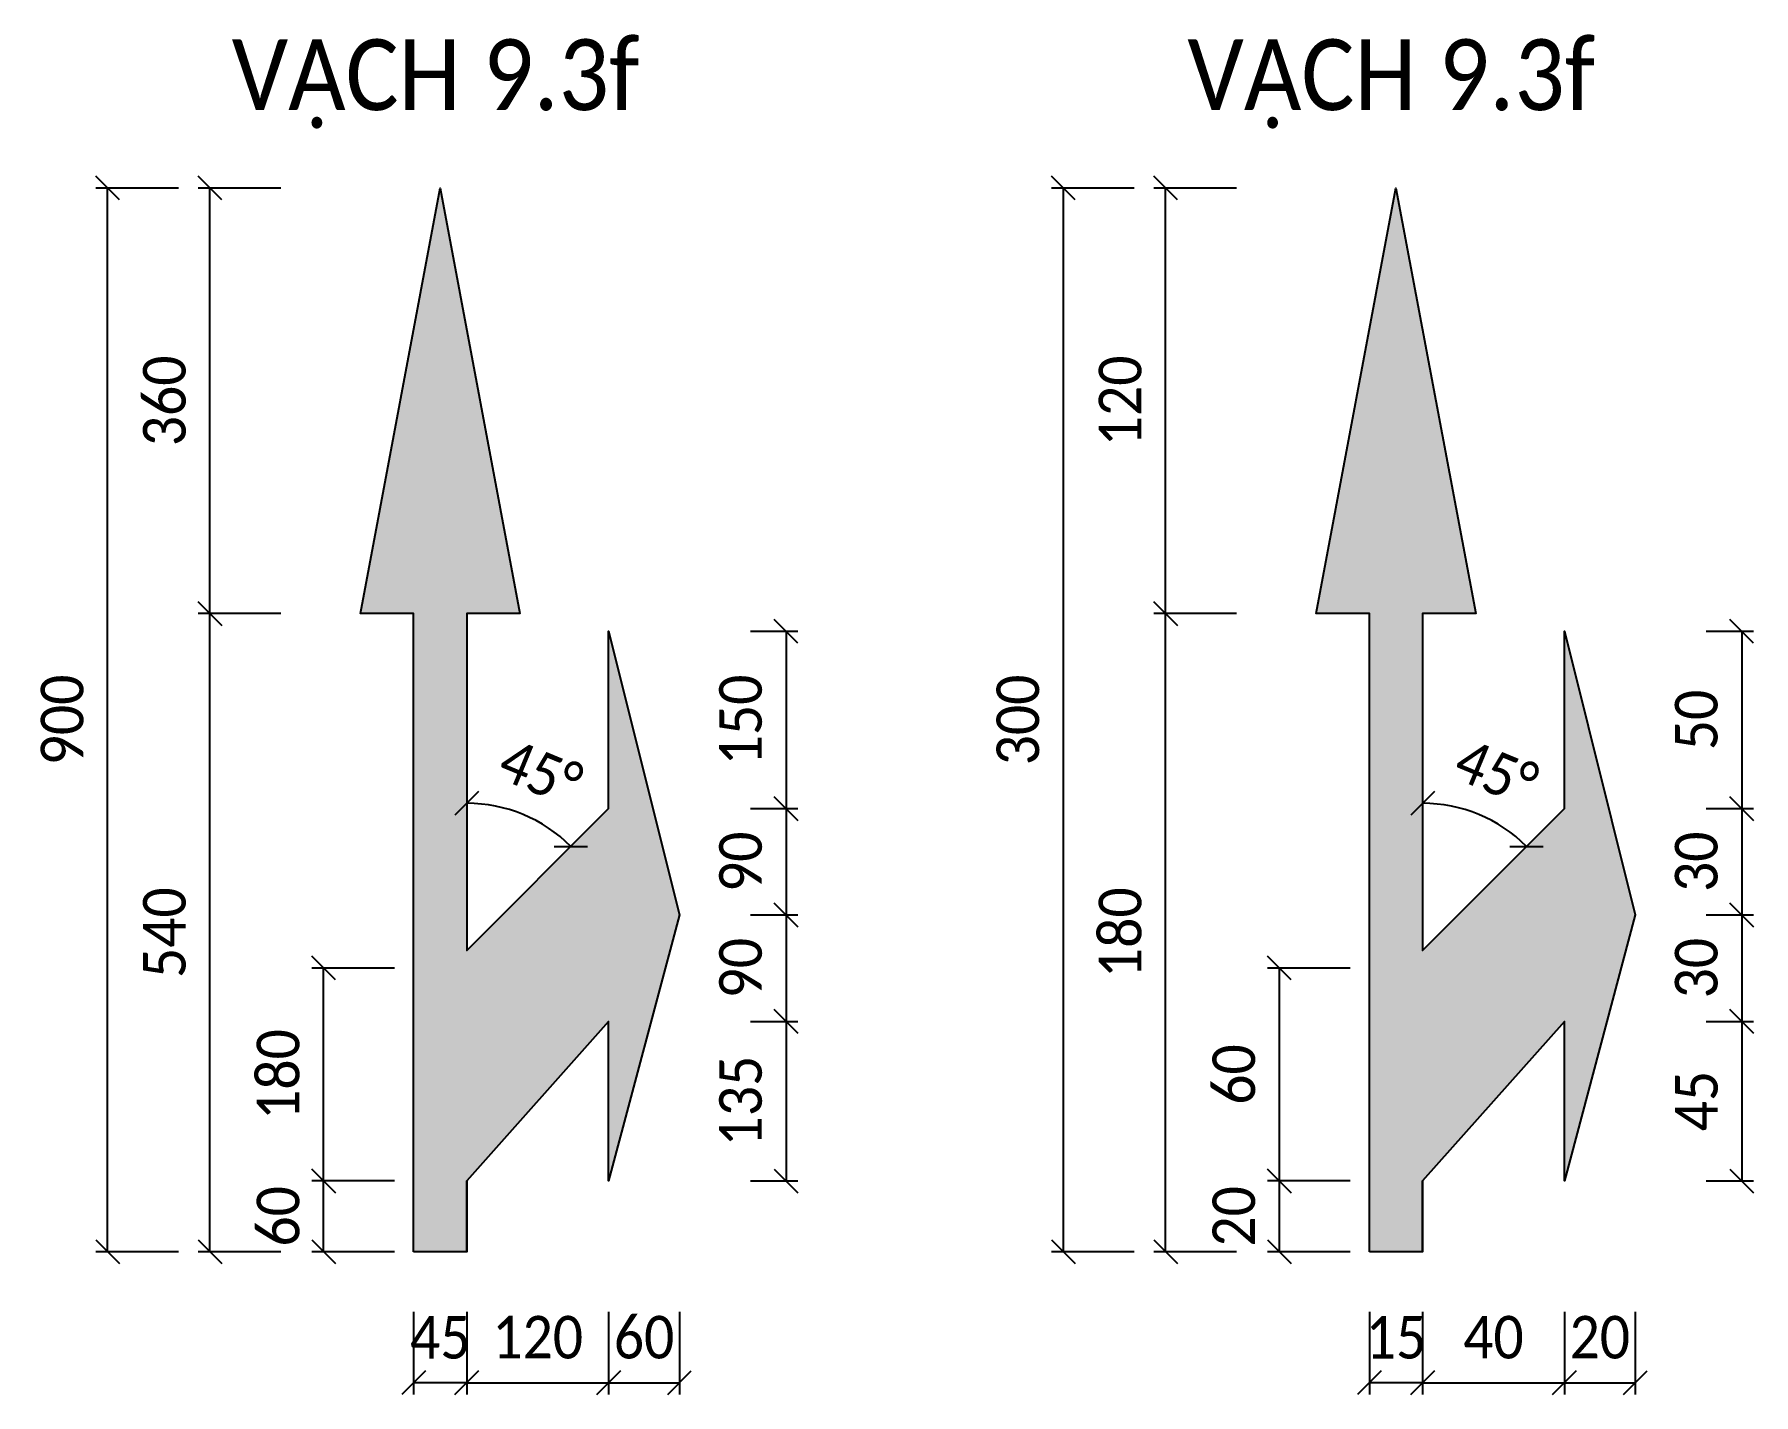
# Model space of a CAD drawing. Header units: metres. Extents: x 933 to 1419, y -2020 to 374.
# Drawn here: x 1050.4 to 1123.1, y -1856.4 to -1798.8 of the extents above; entities that cross this region are included whole.
import ezdxf
from ezdxf.enums import TextEntityAlignment as Align

# ---------------------------------------------------------------- set-up
doc = ezdxf.new("R2010")
doc.units = ezdxf.units.M
doc.layers.add('ATGT-DIM', color=30, linetype='Continuous')
doc.layers.add('ATGT-Text', color=3, linetype='Continuous')
doc.styles.add('ATGT-Text', font='calibril.ttf', dxfattribs={"width": 0.9})
doc.dimstyles.new('ATGT-DIM', dxfattribs={"dimtxt": 1.8, "dimasz": 1, "dimexe": 0.5, "dimexo": 0.5, "dimgap": 1, "dimtad": 1, "dimdec": 0, "dimlfac": 5, "dimtxsty": 'ATGT-Text', "dimblk": 'OBLIQUE', "dimcen": 0, "dimclrd": 30, "dimclre": 30, "dimclrt": 2, "dimadec": 0, "dimazin": 0, "dimtfac": 1, "dimtdec": 0, "dimtmove": 0, "dimatfit": 3, "dimfxl": 3, "dimfxlon": 1, "dimlwe": -1, "dimarcsym": 2})

# ---------------------------------------------------------------- blocks, each defined once
blk = doc.blocks.new('_Oblique')
at = {"color": 0, "linetype": 'ByBlock', "lineweight": -2}
blk.add_line((-0.5, -0.5), (0.5, 0.5), dxfattribs=at)
blk = doc.blocks.new('*D273')
at = {"layer": 'ATGT-DIM', "color": 30, "transparency": 16777216}
for p, q in [((-0.928, -2217.747), (-0.928, -2221.247)), ((1.322, -2217.747), (1.322, -2221.247))]:
    blk.add_line(p, q, dxfattribs=at)
at = {"layer": 'ATGT-DIM', "color": 30, "lineweight": -2, "transparency": 16777216}
blk.add_line((1.322, -2220.747), (-0.928, -2220.747), dxfattribs=at)
at = {"layer": 'Defpoints', "color": 0, "transparency": 16777216}
for p in [(-0.928, -2215.205), (1.322, -2215.205), (-0.928, -2220.747)]:
    blk.add_point(p, dxfattribs=at)
at = {"layer": 'ATGT-DIM', "color": 30, "lineweight": -2, "transparency": 16777216, "rotation": 180}
blk.add_blockref('_Oblique', (-0.928, -2220.747), dxfattribs=at)
at = {"layer": 'ATGT-DIM', "color": 30, "lineweight": -2, "transparency": 16777216}
blk.add_blockref('_Oblique', (1.322, -2220.747), dxfattribs=at)
at = {"layer": 'ATGT-DIM', "color": 2, "transparency": 16777216, "insert": (0.197, -2218.835), "char_height": 1.8, "attachment_point": 5, "style": 'ATGT-Text'}
blk.add_mtext('45', dxfattribs=at)
blk = doc.blocks.new('*D282')
at = {"layer": 'ATGT-DIM', "color": 30, "lineweight": -2, "transparency": 16777216}
blk.add_arc((1.322, -2202.455), 6.225, 45, 90, dxfattribs=at)
at = {"layer": 'Defpoints', "color": 0, "transparency": 16777216}
for p in [(1.322, -2188.205), (7.322, -2196.455), (4.434, -2197.064), (1.322, -2202.455), (1.322, -2202.455)]:
    blk.add_point(p, dxfattribs=at)
at = {"layer": 'ATGT-DIM', "color": 30, "lineweight": -2, "transparency": 16777216}
for p, rotation in [((1.322, -2196.23), 180.0000000000001), ((5.724, -2198.053), 315)]:
    blk.add_blockref('_Oblique', p, dxfattribs=dict(at, rotation=rotation))
at = {"layer": 'ATGT-DIM', "color": 2, "transparency": 16777216, "insert": (4.436, -2194.938), "char_height": 1.8, "attachment_point": 5, "rotation": 337.5, "style": 'ATGT-Text'}
blk.add_mtext('45°', dxfattribs=at)
blk = doc.blocks.new('*D274')
at = {"layer": 'ATGT-DIM', "color": 30, "transparency": 16777216}
for p, q in [((13.326, -2188.955), (15.33, -2188.955)), ((13.326, -2196.455), (15.33, -2196.455))]:
    blk.add_line(p, q, dxfattribs=at)
at = {"layer": 'ATGT-DIM', "color": 30, "lineweight": -2, "transparency": 16777216}
blk.add_line((14.83, -2188.955), (14.83, -2196.455), dxfattribs=at)
at = {"layer": 'Defpoints', "color": 0, "transparency": 16777216}
for p in [(12.826, -2188.955), (12.826, -2196.455), (14.83, -2196.455)]:
    blk.add_point(p, dxfattribs=at)
at = {"layer": 'ATGT-DIM', "color": 30, "lineweight": -2, "transparency": 16777216}
for p, rotation in [((14.83, -2188.955), 90), ((14.83, -2196.455), 270)]:
    blk.add_blockref('_Oblique', p, dxfattribs=dict(at, rotation=rotation))
at = {"layer": 'ATGT-DIM', "color": 2, "transparency": 16777216, "insert": (12.911, -2192.705), "char_height": 1.8, "attachment_point": 5, "rotation": 90, "style": 'ATGT-Text'}
blk.add_mtext('150', dxfattribs=at)
blk = doc.blocks.new('*D275')
at = {"layer": 'ATGT-DIM', "color": 30, "transparency": 16777216}
for p, q in [((13.326, -2196.455), (15.33, -2196.455)), ((13.326, -2200.955), (15.33, -2200.955))]:
    blk.add_line(p, q, dxfattribs=at)
at = {"layer": 'ATGT-DIM', "color": 30, "lineweight": -2, "transparency": 16777216}
blk.add_line((14.83, -2196.455), (14.83, -2200.955), dxfattribs=at)
at = {"layer": 'Defpoints', "color": 0, "transparency": 16777216}
for p in [(12.826, -2196.455), (12.826, -2200.955), (14.83, -2200.955)]:
    blk.add_point(p, dxfattribs=at)
at = {"layer": 'ATGT-DIM', "color": 30, "lineweight": -2, "transparency": 16777216}
for p, rotation in [((14.83, -2196.455), 90), ((14.83, -2200.955), 270)]:
    blk.add_blockref('_Oblique', p, dxfattribs=dict(at, rotation=rotation))
at = {"layer": 'ATGT-DIM', "color": 2, "transparency": 16777216, "insert": (12.911, -2198.705), "char_height": 1.8, "attachment_point": 5, "rotation": 90, "style": 'ATGT-Text'}
blk.add_mtext('90', dxfattribs=at)
blk = doc.blocks.new('*D276')
at = {"layer": 'ATGT-DIM', "color": 30, "transparency": 16777216}
for p, q in [((13.326, -2200.955), (15.33, -2200.955)), ((13.326, -2205.455), (15.33, -2205.455))]:
    blk.add_line(p, q, dxfattribs=at)
at = {"layer": 'ATGT-DIM', "color": 30, "lineweight": -2, "transparency": 16777216}
blk.add_line((14.83, -2200.955), (14.83, -2205.455), dxfattribs=at)
at = {"layer": 'Defpoints', "color": 0, "transparency": 16777216}
for p in [(12.826, -2200.955), (12.826, -2205.455), (14.83, -2205.455)]:
    blk.add_point(p, dxfattribs=at)
at = {"layer": 'ATGT-DIM', "color": 30, "lineweight": -2, "transparency": 16777216}
for p, rotation in [((14.83, -2200.955), 90), ((14.83, -2205.455), 270)]:
    blk.add_blockref('_Oblique', p, dxfattribs=dict(at, rotation=rotation))
at = {"layer": 'ATGT-DIM', "color": 2, "transparency": 16777216, "insert": (12.911, -2203.205), "char_height": 1.8, "attachment_point": 5, "rotation": 90, "style": 'ATGT-Text'}
blk.add_mtext('90', dxfattribs=at)
blk = doc.blocks.new('*D277')
at = {"layer": 'ATGT-DIM', "color": 30, "transparency": 16777216}
for p, q in [((13.326, -2205.455), (15.33, -2205.455)), ((13.326, -2212.205), (15.33, -2212.205))]:
    blk.add_line(p, q, dxfattribs=at)
at = {"layer": 'ATGT-DIM', "color": 30, "lineweight": -2, "transparency": 16777216}
blk.add_line((14.83, -2205.455), (14.83, -2212.205), dxfattribs=at)
at = {"layer": 'Defpoints', "color": 0, "transparency": 16777216}
for p in [(12.826, -2205.455), (12.826, -2212.205), (14.83, -2212.205)]:
    blk.add_point(p, dxfattribs=at)
at = {"layer": 'ATGT-DIM', "color": 30, "lineweight": -2, "transparency": 16777216}
for p, rotation in [((14.83, -2205.455), 90), ((14.83, -2212.205), 270)]:
    blk.add_blockref('_Oblique', p, dxfattribs=dict(at, rotation=rotation))
at = {"layer": 'ATGT-DIM', "color": 2, "transparency": 16777216, "insert": (12.911, -2208.83), "char_height": 1.8, "attachment_point": 5, "rotation": 90, "style": 'ATGT-Text'}
blk.add_mtext('135', dxfattribs=at)
blk = doc.blocks.new('*D278')
at = {"layer": 'ATGT-DIM', "color": 30, "transparency": 16777216}
for p, q in [((-1.737, -2203.205), (-5.237, -2203.205)), ((-1.737, -2212.205), (-5.237, -2212.205))]:
    blk.add_line(p, q, dxfattribs=at)
at = {"layer": 'ATGT-DIM', "color": 30, "lineweight": -2, "transparency": 16777216}
blk.add_line((-4.737, -2212.205), (-4.737, -2203.205), dxfattribs=at)
at = {"layer": 'Defpoints', "color": 0, "transparency": 16777216}
for p in [(-4.737, -2203.205), (-0.928, -2203.205), (-0.928, -2212.205)]:
    blk.add_point(p, dxfattribs=at)
at = {"layer": 'ATGT-DIM', "color": 30, "lineweight": -2, "transparency": 16777216}
for p, rotation in [((-4.737, -2203.205), 90), ((-4.737, -2212.205), 270)]:
    blk.add_blockref('_Oblique', p, dxfattribs=dict(at, rotation=rotation))
at = {"layer": 'ATGT-DIM', "color": 2, "transparency": 16777216, "insert": (-6.656, -2207.705), "char_height": 1.8, "attachment_point": 5, "rotation": 90, "style": 'ATGT-Text'}
blk.add_mtext('180', dxfattribs=at)
blk = doc.blocks.new('*D283')
at = {"layer": 'ATGT-DIM', "color": 30, "transparency": 16777216}
for p, q in [((-1.737, -2212.205), (-5.237, -2212.205)), ((-1.737, -2215.205), (-5.237, -2215.205))]:
    blk.add_line(p, q, dxfattribs=at)
at = {"layer": 'ATGT-DIM', "color": 30, "lineweight": -2, "transparency": 16777216}
blk.add_line((-4.737, -2215.205), (-4.737, -2212.205), dxfattribs=at)
at = {"layer": 'Defpoints', "color": 0, "transparency": 16777216}
for p in [(-4.737, -2212.205), (-0.928, -2212.205), (-0.928, -2215.205)]:
    blk.add_point(p, dxfattribs=at)
at = {"layer": 'ATGT-DIM', "color": 30, "lineweight": -2, "transparency": 16777216}
for p, rotation in [((-4.737, -2212.205), 90), ((-4.737, -2215.205), 270)]:
    blk.add_blockref('_Oblique', p, dxfattribs=dict(at, rotation=rotation))
at = {"layer": 'ATGT-DIM', "color": 2, "transparency": 16777216, "insert": (-6.656, -2213.705), "char_height": 1.8, "attachment_point": 5, "rotation": 90, "style": 'ATGT-Text'}
blk.add_mtext('60', dxfattribs=at)
blk = doc.blocks.new('*D284')
at = {"layer": 'ATGT-DIM', "color": 30, "transparency": 16777216}
for p, q in [((-6.547, -2188.205), (-10.047, -2188.205)), ((-6.547, -2215.205), (-10.047, -2215.205))]:
    blk.add_line(p, q, dxfattribs=at)
at = {"layer": 'ATGT-DIM', "color": 30, "lineweight": -2, "transparency": 16777216}
blk.add_line((-9.547, -2215.205), (-9.547, -2188.205), dxfattribs=at)
at = {"layer": 'Defpoints', "color": 0, "transparency": 16777216}
for p in [(-9.547, -2188.205), (-3.178, -2188.205), (-0.928, -2215.205)]:
    blk.add_point(p, dxfattribs=at)
at = {"layer": 'ATGT-DIM', "color": 30, "lineweight": -2, "transparency": 16777216}
for p, rotation in [((-9.547, -2188.205), 90), ((-9.547, -2215.205), 270)]:
    blk.add_blockref('_Oblique', p, dxfattribs=dict(at, rotation=rotation))
at = {"layer": 'ATGT-DIM', "color": 2, "transparency": 16777216, "insert": (-11.467, -2201.705), "char_height": 1.8, "attachment_point": 5, "rotation": 90, "style": 'ATGT-Text'}
blk.add_mtext('540', dxfattribs=at)
blk = doc.blocks.new('*D285')
at = {"layer": 'ATGT-DIM', "color": 30, "transparency": 16777216}
for p, q in [((-6.547, -2170.205), (-10.047, -2170.205)), ((-6.547, -2188.205), (-10.047, -2188.205))]:
    blk.add_line(p, q, dxfattribs=at)
at = {"layer": 'ATGT-DIM', "color": 30, "lineweight": -2, "transparency": 16777216}
blk.add_line((-9.547, -2188.205), (-9.547, -2170.205), dxfattribs=at)
at = {"layer": 'Defpoints', "color": 0, "transparency": 16777216}
for p in [(-9.547, -2170.205), (0.197, -2170.205), (-3.178, -2188.205)]:
    blk.add_point(p, dxfattribs=at)
at = {"layer": 'ATGT-DIM', "color": 30, "lineweight": -2, "transparency": 16777216}
for p, rotation in [((-9.547, -2170.205), 90), ((-9.547, -2188.205), 270)]:
    blk.add_blockref('_Oblique', p, dxfattribs=dict(at, rotation=rotation))
at = {"layer": 'ATGT-DIM', "color": 2, "transparency": 16777216, "insert": (-11.467, -2179.205), "char_height": 1.8, "attachment_point": 5, "rotation": 90, "style": 'ATGT-Text'}
blk.add_mtext('360', dxfattribs=at)
blk = doc.blocks.new('*D279')
at = {"layer": 'ATGT-DIM', "color": 30, "transparency": 16777216}
for p, q in [((-10.874, -2170.205), (-14.374, -2170.205)), ((-10.874, -2215.205), (-14.374, -2215.205))]:
    blk.add_line(p, q, dxfattribs=at)
at = {"layer": 'ATGT-DIM', "color": 30, "lineweight": -2, "transparency": 16777216}
blk.add_line((-13.874, -2215.205), (-13.874, -2170.205), dxfattribs=at)
at = {"layer": 'Defpoints', "color": 0, "transparency": 16777216}
for p in [(-13.874, -2170.205), (0.197, -2170.205), (-0.928, -2215.205)]:
    blk.add_point(p, dxfattribs=at)
at = {"layer": 'ATGT-DIM', "color": 30, "lineweight": -2, "transparency": 16777216}
for p, rotation in [((-13.874, -2170.205), 90), ((-13.874, -2215.205), 270)]:
    blk.add_blockref('_Oblique', p, dxfattribs=dict(at, rotation=rotation))
at = {"layer": 'ATGT-DIM', "color": 2, "transparency": 16777216, "insert": (-15.794, -2192.705), "char_height": 1.8, "attachment_point": 5, "rotation": 90, "style": 'ATGT-Text'}
blk.add_mtext('900', dxfattribs=at)
blk = doc.blocks.new('*D280')
at = {"layer": 'ATGT-DIM', "color": 30, "transparency": 16777216}
for p, q in [((1.322, -2217.747), (1.322, -2221.247)), ((7.322, -2217.747), (7.322, -2221.247))]:
    blk.add_line(p, q, dxfattribs=at)
at = {"layer": 'ATGT-DIM', "color": 30, "lineweight": -2, "transparency": 16777216}
blk.add_line((1.322, -2220.747), (7.322, -2220.747), dxfattribs=at)
at = {"layer": 'Defpoints', "color": 0, "transparency": 16777216}
for p in [(1.322, -2215.205), (7.322, -2215.205), (7.322, -2220.747)]:
    blk.add_point(p, dxfattribs=at)
at = {"layer": 'ATGT-DIM', "color": 30, "lineweight": -2, "transparency": 16777216, "rotation": 180}
blk.add_blockref('_Oblique', (1.322, -2220.747), dxfattribs=at)
at = {"layer": 'ATGT-DIM', "color": 30, "lineweight": -2, "transparency": 16777216}
blk.add_blockref('_Oblique', (7.322, -2220.747), dxfattribs=at)
at = {"layer": 'ATGT-DIM', "color": 2, "transparency": 16777216, "insert": (4.322, -2218.827), "char_height": 1.8, "attachment_point": 5, "style": 'ATGT-Text'}
blk.add_mtext('120', dxfattribs=at)
blk = doc.blocks.new('*D281')
at = {"layer": 'ATGT-DIM', "color": 30, "transparency": 16777216}
for p, q in [((7.322, -2217.747), (7.322, -2221.247)), ((10.322, -2217.747), (10.322, -2221.247))]:
    blk.add_line(p, q, dxfattribs=at)
at = {"layer": 'ATGT-DIM', "color": 30, "lineweight": -2, "transparency": 16777216}
blk.add_line((7.322, -2220.747), (10.322, -2220.747), dxfattribs=at)
at = {"layer": 'Defpoints', "color": 0, "transparency": 16777216}
for p in [(7.322, -2215.205), (10.322, -2215.205), (10.322, -2220.747)]:
    blk.add_point(p, dxfattribs=at)
at = {"layer": 'ATGT-DIM', "color": 30, "lineweight": -2, "transparency": 16777216, "rotation": 180}
blk.add_blockref('_Oblique', (7.322, -2220.747), dxfattribs=at)
at = {"layer": 'ATGT-DIM', "color": 30, "lineweight": -2, "transparency": 16777216}
blk.add_blockref('_Oblique', (10.322, -2220.747), dxfattribs=at)
at = {"layer": 'ATGT-DIM', "color": 2, "transparency": 16777216, "insert": (8.822, -2218.827), "char_height": 1.8, "attachment_point": 5, "style": 'ATGT-Text'}
blk.add_mtext('60', dxfattribs=at)
blk = doc.blocks.new('*D286')
at = {"layer": 'ATGT-DIM', "color": 30, "transparency": 16777216}
for p, q in [((39.511, -2217.747), (39.511, -2221.247)), ((41.761, -2217.747), (41.761, -2221.247))]:
    blk.add_line(p, q, dxfattribs=at)
at = {"layer": 'ATGT-DIM', "color": 30, "lineweight": -2, "transparency": 16777216}
blk.add_line((41.761, -2220.747), (39.511, -2220.747), dxfattribs=at)
at = {"layer": 'Defpoints', "color": 0, "transparency": 16777216}
for p in [(39.511, -2215.205), (41.761, -2215.205), (39.511, -2220.747)]:
    blk.add_point(p, dxfattribs=at)
at = {"layer": 'ATGT-DIM', "color": 30, "lineweight": -2, "transparency": 16777216, "rotation": 180}
blk.add_blockref('_Oblique', (39.511, -2220.747), dxfattribs=at)
at = {"layer": 'ATGT-DIM', "color": 30, "lineweight": -2, "transparency": 16777216}
blk.add_blockref('_Oblique', (41.761, -2220.747), dxfattribs=at)
at = {"layer": 'ATGT-DIM', "color": 2, "transparency": 16777216, "insert": (40.636, -2218.833), "char_height": 1.8, "attachment_point": 5, "style": 'ATGT-Text'}
blk.add_mtext('15', dxfattribs=at)
blk = doc.blocks.new('*D295')
at = {"layer": 'ATGT-DIM', "color": 30, "lineweight": -2, "transparency": 16777216}
blk.add_arc((41.761, -2202.455), 6.225, 45, 90, dxfattribs=at)
at = {"layer": 'Defpoints', "color": 0, "transparency": 16777216}
for p in [(41.761, -2188.205), (47.761, -2196.455), (44.873, -2197.064), (41.761, -2202.455), (41.761, -2202.455)]:
    blk.add_point(p, dxfattribs=at)
at = {"layer": 'ATGT-DIM', "color": 30, "lineweight": -2, "transparency": 16777216}
for p, rotation in [((41.761, -2196.23), 180.0000000000001), ((46.162, -2198.053), 315.0000000000004)]:
    blk.add_blockref('_Oblique', p, dxfattribs=dict(at, rotation=rotation))
at = {"layer": 'ATGT-DIM', "color": 2, "transparency": 16777216, "insert": (44.875, -2194.938), "char_height": 1.8, "attachment_point": 5, "rotation": 337.5, "style": 'ATGT-Text'}
blk.add_mtext('45°', dxfattribs=at)
blk = doc.blocks.new('*D287')
at = {"layer": 'ATGT-DIM', "color": 30, "transparency": 16777216}
for p, q in [((53.765, -2188.955), (55.769, -2188.955)), ((53.765, -2196.455), (55.769, -2196.455))]:
    blk.add_line(p, q, dxfattribs=at)
at = {"layer": 'ATGT-DIM', "color": 30, "lineweight": -2, "transparency": 16777216}
blk.add_line((55.269, -2188.955), (55.269, -2196.455), dxfattribs=at)
at = {"layer": 'Defpoints', "color": 0, "transparency": 16777216}
for p in [(53.265, -2188.955), (53.265, -2196.455), (55.269, -2196.455)]:
    blk.add_point(p, dxfattribs=at)
at = {"layer": 'ATGT-DIM', "color": 30, "lineweight": -2, "transparency": 16777216}
for p, rotation in [((55.269, -2188.955), 90), ((55.269, -2196.455), 270)]:
    blk.add_blockref('_Oblique', p, dxfattribs=dict(at, rotation=rotation))
at = {"layer": 'ATGT-DIM', "color": 2, "transparency": 16777216, "insert": (53.35, -2192.705), "char_height": 1.8, "attachment_point": 5, "rotation": 90, "style": 'ATGT-Text'}
blk.add_mtext('50', dxfattribs=at)
blk = doc.blocks.new('*D288')
at = {"layer": 'ATGT-DIM', "color": 30, "transparency": 16777216}
for p, q in [((53.765, -2196.455), (55.769, -2196.455)), ((53.765, -2200.955), (55.769, -2200.955))]:
    blk.add_line(p, q, dxfattribs=at)
at = {"layer": 'ATGT-DIM', "color": 30, "lineweight": -2, "transparency": 16777216}
blk.add_line((55.269, -2196.455), (55.269, -2200.955), dxfattribs=at)
at = {"layer": 'Defpoints', "color": 0, "transparency": 16777216}
for p in [(53.265, -2196.455), (53.265, -2200.955), (55.269, -2200.955)]:
    blk.add_point(p, dxfattribs=at)
at = {"layer": 'ATGT-DIM', "color": 30, "lineweight": -2, "transparency": 16777216}
for p, rotation in [((55.269, -2196.455), 90), ((55.269, -2200.955), 270)]:
    blk.add_blockref('_Oblique', p, dxfattribs=dict(at, rotation=rotation))
at = {"layer": 'ATGT-DIM', "color": 2, "transparency": 16777216, "insert": (53.35, -2198.705), "char_height": 1.8, "attachment_point": 5, "rotation": 90, "style": 'ATGT-Text'}
blk.add_mtext('30', dxfattribs=at)
blk = doc.blocks.new('*D289')
at = {"layer": 'ATGT-DIM', "color": 30, "transparency": 16777216}
for p, q in [((53.765, -2200.955), (55.769, -2200.955)), ((53.765, -2205.455), (55.769, -2205.455))]:
    blk.add_line(p, q, dxfattribs=at)
at = {"layer": 'ATGT-DIM', "color": 30, "lineweight": -2, "transparency": 16777216}
blk.add_line((55.269, -2200.955), (55.269, -2205.455), dxfattribs=at)
at = {"layer": 'Defpoints', "color": 0, "transparency": 16777216}
for p in [(53.265, -2200.955), (53.265, -2205.455), (55.269, -2205.455)]:
    blk.add_point(p, dxfattribs=at)
at = {"layer": 'ATGT-DIM', "color": 30, "lineweight": -2, "transparency": 16777216}
for p, rotation in [((55.269, -2200.955), 90), ((55.269, -2205.455), 270)]:
    blk.add_blockref('_Oblique', p, dxfattribs=dict(at, rotation=rotation))
at = {"layer": 'ATGT-DIM', "color": 2, "transparency": 16777216, "insert": (53.35, -2203.205), "char_height": 1.8, "attachment_point": 5, "rotation": 90, "style": 'ATGT-Text'}
blk.add_mtext('30', dxfattribs=at)
blk = doc.blocks.new('*D290')
at = {"layer": 'ATGT-DIM', "color": 30, "transparency": 16777216}
for p, q in [((53.765, -2205.455), (55.769, -2205.455)), ((53.765, -2212.205), (55.769, -2212.205))]:
    blk.add_line(p, q, dxfattribs=at)
at = {"layer": 'ATGT-DIM', "color": 30, "lineweight": -2, "transparency": 16777216}
blk.add_line((55.269, -2205.455), (55.269, -2212.205), dxfattribs=at)
at = {"layer": 'Defpoints', "color": 0, "transparency": 16777216}
for p in [(53.265, -2205.455), (53.265, -2212.205), (55.269, -2212.205)]:
    blk.add_point(p, dxfattribs=at)
at = {"layer": 'ATGT-DIM', "color": 30, "lineweight": -2, "transparency": 16777216}
for p, rotation in [((55.269, -2205.455), 90), ((55.269, -2212.205), 270)]:
    blk.add_blockref('_Oblique', p, dxfattribs=dict(at, rotation=rotation))
at = {"layer": 'ATGT-DIM', "color": 2, "transparency": 16777216, "insert": (53.357, -2208.83), "char_height": 1.8, "attachment_point": 5, "rotation": 90, "style": 'ATGT-Text'}
blk.add_mtext('45', dxfattribs=at)
blk = doc.blocks.new('*D291')
at = {"layer": 'ATGT-DIM', "color": 30, "transparency": 16777216}
for p, q in [((38.702, -2203.205), (35.202, -2203.205)), ((38.702, -2212.205), (35.202, -2212.205))]:
    blk.add_line(p, q, dxfattribs=at)
at = {"layer": 'ATGT-DIM', "color": 30, "lineweight": -2, "transparency": 16777216}
blk.add_line((35.702, -2212.205), (35.702, -2203.205), dxfattribs=at)
at = {"layer": 'Defpoints', "color": 0, "transparency": 16777216}
for p in [(35.702, -2203.205), (39.511, -2203.205), (39.511, -2212.205)]:
    blk.add_point(p, dxfattribs=at)
at = {"layer": 'ATGT-DIM', "color": 30, "lineweight": -2, "transparency": 16777216}
for p, rotation in [((35.702, -2203.205), 90), ((35.702, -2212.205), 270)]:
    blk.add_blockref('_Oblique', p, dxfattribs=dict(at, rotation=rotation))
at = {"layer": 'ATGT-DIM', "color": 2, "transparency": 16777216, "insert": (33.783, -2207.705), "char_height": 1.8, "attachment_point": 5, "rotation": 90, "style": 'ATGT-Text'}
blk.add_mtext('60', dxfattribs=at)
blk = doc.blocks.new('*D296')
at = {"layer": 'ATGT-DIM', "color": 30, "transparency": 16777216}
for p, q in [((38.702, -2212.205), (35.202, -2212.205)), ((38.702, -2215.205), (35.202, -2215.205))]:
    blk.add_line(p, q, dxfattribs=at)
at = {"layer": 'ATGT-DIM', "color": 30, "lineweight": -2, "transparency": 16777216}
blk.add_line((35.702, -2215.205), (35.702, -2212.205), dxfattribs=at)
at = {"layer": 'Defpoints', "color": 0, "transparency": 16777216}
for p in [(35.702, -2212.205), (39.511, -2212.205), (39.511, -2215.205)]:
    blk.add_point(p, dxfattribs=at)
at = {"layer": 'ATGT-DIM', "color": 30, "lineweight": -2, "transparency": 16777216}
for p, rotation in [((35.702, -2212.205), 90), ((35.702, -2215.205), 270)]:
    blk.add_blockref('_Oblique', p, dxfattribs=dict(at, rotation=rotation))
at = {"layer": 'ATGT-DIM', "color": 2, "transparency": 16777216, "insert": (33.783, -2213.705), "char_height": 1.8, "attachment_point": 5, "rotation": 90, "style": 'ATGT-Text'}
blk.add_mtext('20', dxfattribs=at)
blk = doc.blocks.new('*D297')
at = {"layer": 'ATGT-DIM', "color": 30, "transparency": 16777216}
for p, q in [((33.892, -2188.205), (30.392, -2188.205)), ((33.892, -2215.205), (30.392, -2215.205))]:
    blk.add_line(p, q, dxfattribs=at)
at = {"layer": 'ATGT-DIM', "color": 30, "lineweight": -2, "transparency": 16777216}
blk.add_line((30.892, -2215.205), (30.892, -2188.205), dxfattribs=at)
at = {"layer": 'Defpoints', "color": 0, "transparency": 16777216}
for p in [(30.892, -2188.205), (37.261, -2188.205), (39.511, -2215.205)]:
    blk.add_point(p, dxfattribs=at)
at = {"layer": 'ATGT-DIM', "color": 30, "lineweight": -2, "transparency": 16777216}
for p, rotation in [((30.892, -2188.205), 90), ((30.892, -2215.205), 270)]:
    blk.add_blockref('_Oblique', p, dxfattribs=dict(at, rotation=rotation))
at = {"layer": 'ATGT-DIM', "color": 2, "transparency": 16777216, "insert": (28.972, -2201.705), "char_height": 1.8, "attachment_point": 5, "rotation": 90, "style": 'ATGT-Text'}
blk.add_mtext('180', dxfattribs=at)
blk = doc.blocks.new('*D298')
at = {"layer": 'ATGT-DIM', "color": 30, "transparency": 16777216}
for p, q in [((33.892, -2170.205), (30.392, -2170.205)), ((33.892, -2188.205), (30.392, -2188.205))]:
    blk.add_line(p, q, dxfattribs=at)
at = {"layer": 'ATGT-DIM', "color": 30, "lineweight": -2, "transparency": 16777216}
blk.add_line((30.892, -2188.205), (30.892, -2170.205), dxfattribs=at)
at = {"layer": 'Defpoints', "color": 0, "transparency": 16777216}
for p in [(30.892, -2170.205), (40.636, -2170.205), (37.261, -2188.205)]:
    blk.add_point(p, dxfattribs=at)
at = {"layer": 'ATGT-DIM', "color": 30, "lineweight": -2, "transparency": 16777216}
for p, rotation in [((30.892, -2170.205), 90), ((30.892, -2188.205), 270)]:
    blk.add_blockref('_Oblique', p, dxfattribs=dict(at, rotation=rotation))
at = {"layer": 'ATGT-DIM', "color": 2, "transparency": 16777216, "insert": (28.972, -2179.205), "char_height": 1.8, "attachment_point": 5, "rotation": 90, "style": 'ATGT-Text'}
blk.add_mtext('120', dxfattribs=at)
blk = doc.blocks.new('*D292')
at = {"layer": 'ATGT-DIM', "color": 30, "transparency": 16777216}
for p, q in [((29.565, -2170.205), (26.065, -2170.205)), ((29.565, -2215.205), (26.065, -2215.205))]:
    blk.add_line(p, q, dxfattribs=at)
at = {"layer": 'ATGT-DIM', "color": 30, "lineweight": -2, "transparency": 16777216}
blk.add_line((26.565, -2215.205), (26.565, -2170.205), dxfattribs=at)
at = {"layer": 'Defpoints', "color": 0, "transparency": 16777216}
for p in [(26.565, -2170.205), (40.636, -2170.205), (39.511, -2215.205)]:
    blk.add_point(p, dxfattribs=at)
at = {"layer": 'ATGT-DIM', "color": 30, "lineweight": -2, "transparency": 16777216}
for p, rotation in [((26.565, -2170.205), 90), ((26.565, -2215.205), 270)]:
    blk.add_blockref('_Oblique', p, dxfattribs=dict(at, rotation=rotation))
at = {"layer": 'ATGT-DIM', "color": 2, "transparency": 16777216, "insert": (24.645, -2192.705), "char_height": 1.8, "attachment_point": 5, "rotation": 90, "style": 'ATGT-Text'}
blk.add_mtext('300', dxfattribs=at)
blk = doc.blocks.new('*D293')
at = {"layer": 'ATGT-DIM', "color": 30, "transparency": 16777216}
for p, q in [((41.761, -2217.747), (41.761, -2221.247)), ((47.761, -2217.747), (47.761, -2221.247))]:
    blk.add_line(p, q, dxfattribs=at)
at = {"layer": 'ATGT-DIM', "color": 30, "lineweight": -2, "transparency": 16777216}
blk.add_line((41.761, -2220.747), (47.761, -2220.747), dxfattribs=at)
at = {"layer": 'Defpoints', "color": 0, "transparency": 16777216}
for p in [(41.761, -2215.205), (47.761, -2215.205), (47.761, -2220.747)]:
    blk.add_point(p, dxfattribs=at)
at = {"layer": 'ATGT-DIM', "color": 30, "lineweight": -2, "transparency": 16777216, "rotation": 180}
blk.add_blockref('_Oblique', (41.761, -2220.747), dxfattribs=at)
at = {"layer": 'ATGT-DIM', "color": 30, "lineweight": -2, "transparency": 16777216}
blk.add_blockref('_Oblique', (47.761, -2220.747), dxfattribs=at)
at = {"layer": 'ATGT-DIM', "color": 2, "transparency": 16777216, "insert": (44.761, -2218.827), "char_height": 1.8, "attachment_point": 5, "style": 'ATGT-Text'}
blk.add_mtext('40', dxfattribs=at)
blk = doc.blocks.new('*D294')
at = {"layer": 'ATGT-DIM', "color": 30, "transparency": 16777216}
for p, q in [((47.761, -2217.747), (47.761, -2221.247)), ((50.761, -2217.747), (50.761, -2221.247))]:
    blk.add_line(p, q, dxfattribs=at)
at = {"layer": 'ATGT-DIM', "color": 30, "lineweight": -2, "transparency": 16777216}
blk.add_line((47.761, -2220.747), (50.761, -2220.747), dxfattribs=at)
at = {"layer": 'Defpoints', "color": 0, "transparency": 16777216}
for p in [(47.761, -2215.205), (50.761, -2215.205), (50.761, -2220.747)]:
    blk.add_point(p, dxfattribs=at)
at = {"layer": 'ATGT-DIM', "color": 30, "lineweight": -2, "transparency": 16777216, "rotation": 180}
blk.add_blockref('_Oblique', (47.761, -2220.747), dxfattribs=at)
at = {"layer": 'ATGT-DIM', "color": 30, "lineweight": -2, "transparency": 16777216}
blk.add_blockref('_Oblique', (50.761, -2220.747), dxfattribs=at)
at = {"layer": 'ATGT-DIM', "color": 2, "transparency": 16777216, "insert": (49.261, -2218.827), "char_height": 1.8, "attachment_point": 5, "style": 'ATGT-Text'}
blk.add_mtext('20', dxfattribs=at)
blk = doc.blocks.new('ATGT-Vach9.3f9')
blk.add_hatch(color=256).paths.add_polyline_path([(-3.375, 27), (-1.125, 27), (-1.125, 0), (1.125, 0), (1.125, 3), (7.125, 9.75), (7.125, 3), (10.125, 14.25), (7.125, 26.25), (7.125, 18.75), (1.125, 12.75), (1.125, 27), (3.375, 27), (0, 45)])
blk.add_lwpolyline([(-1.125, 0), (-1.125, 27), (-3.375, 27), (0, 45), (3.375, 27), (1.125, 27), (1.125, 12.75), (7.125, 18.75), (7.125, 26.25), (10.125, 14.25), (7.125, 3), (7.125, 9.75), (1.125, 3), (1.125, 0)], close=True)
blk.add_lwpolyline([(1.125, 0), (1.125, 3)])
at = {"layer": 'ATGT-Text', "style": 'ATGT-Text', "width": 0.9}
blk.add_text('VẠCH 9.3f', height=3, dxfattribs=at).set_placement((-0.197, 48.299), align=Align.CENTER)
at = {"layer": 'ATGT-DIM'}
for base, p1, p2, angle, picture, middle in [((-14.071, 45), (-1.125, 0), (0, 45), 90, '*D279', (-15.991, 22.5)), ((-9.745, 45), (-3.375, 27), (0, 45), 90, '*D285', (-11.664, 36)), ((-9.745, 27), (-1.125, 0), (-3.375, 27), 90, '*D284', (-11.664, 13.5)), ((14.633, 18.75), (12.629, 26.25), (12.629, 18.75), 90, '*D274', (12.714, 22.5)), ((14.633, 14.25), (12.629, 18.75), (12.629, 14.25), 90, '*D275', (12.714, 16.5)), ((14.633, 9.75), (12.629, 14.25), (12.629, 9.75), 90, '*D276', (12.714, 12)), ((-4.934, 12), (-1.125, 3), (-1.125, 12), 90, '*D278', (-6.853, 7.5)), ((14.633, 3), (12.629, 9.75), (12.629, 3), 90, '*D277', (12.714, 6.375)), ((7.125, -5.542), (1.125, 0), (7.125, 0), 180, '*D280', (4.125, -3.622))]:
    dim = blk.add_linear_dim(base=base, p1=p1, p2=p2, angle=angle, dimstyle='ATGT-DIM', override={"dimlfac": 20, "dimtxsty": 'ATGT-Text'}, dxfattribs=at)
    dim.commit()
    dim.dimension.update_dxf_attribs({"geometry": picture, "text_midpoint": middle, "insert": (-0.197, 2215.205)})
dim = blk.add_angular_dim_2l(base=(4.237, 18.141), line1=((1.125, 27), (1.125, 12.75)), line2=((1.125, 12.75), (7.125, 18.75)), dimstyle='ATGT-DIM', override={"dimtxsty": 'ATGT-Text'}, dxfattribs=at)
dim.commit()
dim.dimension.update_dxf_attribs({"geometry": '*D282', "text_midpoint": (3.507, 18.501), "dimtype": 130, "insert": (-0.197, 2215.205)})
for base, p1, p2, angle, picture, middle in [((-4.934, 3), (-1.125, 0), (-1.125, 3), 90, '*D283', (-4.934, 1.5)), ((-1.125, -5.542), (1.125, 0), (-1.125, 0), 180, '*D273', (0, -5.542)), ((10.125, -5.542), (7.125, 0), (10.125, 0), 180, '*D281', (8.625, -5.542))]:
    dim = blk.add_linear_dim(base=base, p1=p1, p2=p2, angle=angle, dimstyle='ATGT-DIM', override={"dimlfac": 20, "dimtxsty": 'ATGT-Text'}, dxfattribs=at)
    dim.commit()
    dim.dimension.update_dxf_attribs({"geometry": picture, "text_midpoint": middle, "dimtype": 128, "insert": (-0.197, 2215.205)})
blk = doc.blocks.new('ATGT-Vach9.3f3')
blk.add_hatch(color=256).paths.add_polyline_path([(-3.375, 27), (-1.125, 27), (-1.125, 0), (1.125, 0), (1.125, 3), (7.125, 9.75), (7.125, 3), (10.125, 14.25), (7.125, 26.25), (7.125, 18.75), (1.125, 12.75), (1.125, 27), (3.375, 27), (0, 45)])
blk.add_lwpolyline([(-1.125, 0), (-1.125, 27), (-3.375, 27), (0, 45), (3.375, 27), (1.125, 27), (1.125, 12.75), (7.125, 18.75), (7.125, 26.25), (10.125, 14.25), (7.125, 3), (7.125, 9.75), (1.125, 3), (1.125, 0)], close=True)
blk.add_lwpolyline([(1.125, 0), (1.125, 3)])
at = {"layer": 'ATGT-Text', "style": 'ATGT-Text', "width": 0.9}
blk.add_text('VẠCH 9.3f', height=3, dxfattribs=at).set_placement((-0.197, 48.299), align=Align.CENTER)
at = {"layer": 'ATGT-DIM'}
for base, p1, p2, angle, picture, middle in [((-14.071, 45), (-1.125, 0), (0, 45), 90, '*D292', (-15.991, 22.5)), ((-9.745, 45), (-3.375, 27), (0, 45), 90, '*D298', (-11.664, 36)), ((-9.745, 27), (-1.125, 0), (-3.375, 27), 90, '*D297', (-11.664, 13.5)), ((14.633, 18.75), (12.629, 26.25), (12.629, 18.75), 90, '*D287', (12.714, 22.5)), ((14.633, 14.25), (12.629, 18.75), (12.629, 14.25), 90, '*D288', (12.714, 16.5)), ((14.633, 9.75), (12.629, 14.25), (12.629, 9.75), 90, '*D289', (12.714, 12)), ((-4.934, 12), (-1.125, 3), (-1.125, 12), 90, '*D291', (-6.853, 7.5)), ((14.633, 3), (12.629, 9.75), (12.629, 3), 90, '*D290', (12.721, 6.375)), ((7.125, -5.542), (1.125, 0), (7.125, 0), 180, '*D293', (4.125, -3.622))]:
    dim = blk.add_linear_dim(base=base, p1=p1, p2=p2, angle=angle, dimstyle='ATGT-DIM', override={"dimlfac": 6.666667, "dimtxsty": 'ATGT-Text'}, dxfattribs=at)
    dim.commit()
    dim.dimension.update_dxf_attribs({"geometry": picture, "text_midpoint": middle, "insert": (-40.636, 2215.205)})
dim = blk.add_angular_dim_2l(base=(4.237, 18.141), line1=((1.125, 27), (1.125, 12.75)), line2=((1.125, 12.75), (7.125, 18.75)), dimstyle='ATGT-DIM', override={"dimlfac": 6.666667, "dimtxsty": 'ATGT-Text'}, dxfattribs=at)
dim.commit()
dim.dimension.update_dxf_attribs({"geometry": '*D295', "text_midpoint": (3.507, 18.501), "dimtype": 130, "insert": (-40.636, 2215.205)})
for base, p1, p2, angle, picture, middle in [((-4.934, 3), (-1.125, 0), (-1.125, 3), 90, '*D296', (-4.934, 1.5)), ((-1.125, -5.542), (1.125, 0), (-1.125, 0), 180, '*D286', (0, -5.542)), ((10.125, -5.542), (7.125, 0), (10.125, 0), 180, '*D294', (8.625, -5.542))]:
    dim = blk.add_linear_dim(base=base, p1=p1, p2=p2, angle=angle, dimstyle='ATGT-DIM', override={"dimlfac": 6.666667, "dimtxsty": 'ATGT-Text'}, dxfattribs=at)
    dim.commit()
    dim.dimension.update_dxf_attribs({"geometry": picture, "text_midpoint": middle, "dimtype": 128, "insert": (-40.636, 2215.205)})

msp = doc.modelspace()

# ---------------------------------------------------------------- block references
for name, p in [('ATGT-Vach9.3f9', (1067.548, -1850.354)), ('ATGT-Vach9.3f3', (1107.987, -1850.354))]:
    msp.add_blockref(name, p)

doc.saveas('drawing.dxf')
